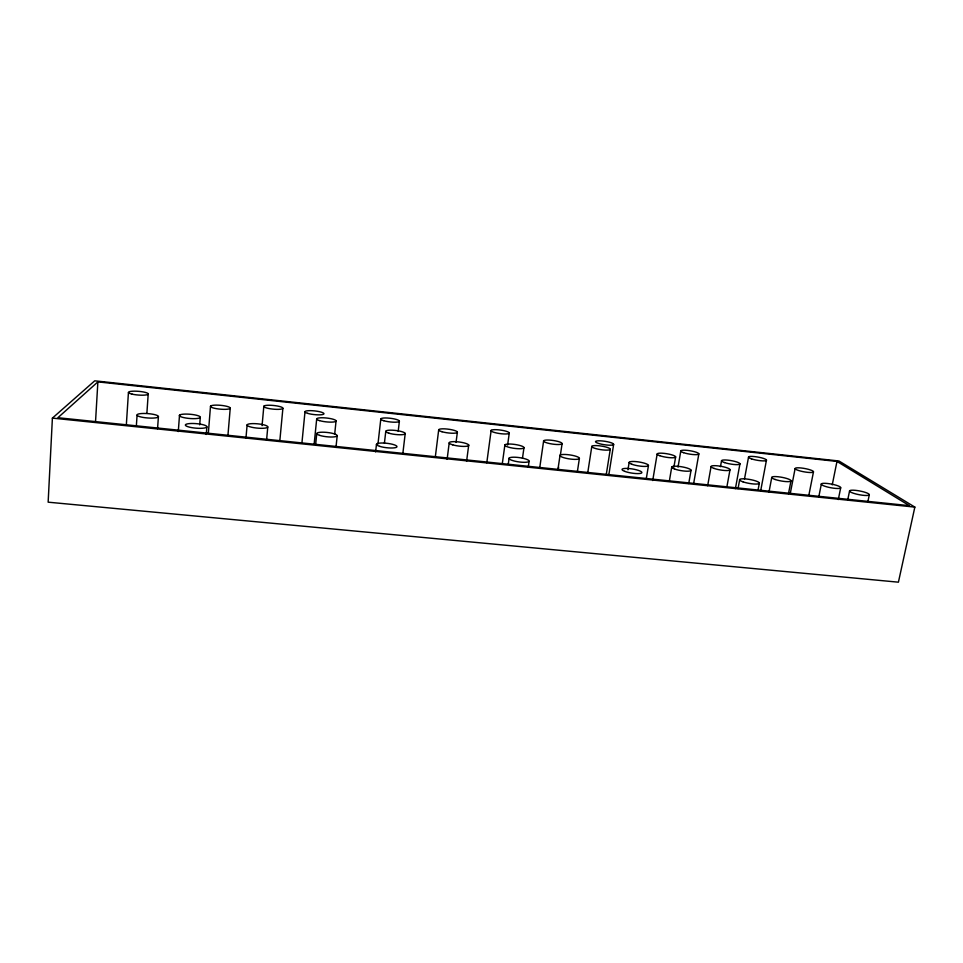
<?xml version="1.0" encoding="UTF-8"?>
<svg xmlns="http://www.w3.org/2000/svg" width="963" height="963" viewBox="0 0 963 963"><rect width="100%" height="100%" fill="white"/><g stroke="black" fill="none" stroke-linecap="round" stroke-linejoin="round"><path stroke-width="1.44" d="M52.399 418.111L48.15 502.18L898.419 582.182L914.85 507.104L838.917 460.976L94.735 380.818L52.399 418.111L914.85 507.104M95.518 421.963L97.877 381.878L836.979 461.421L909.385 505.659L57.9 417.713L97.877 381.878M126.309 425.345L128.428 392.591M136.373 425.61L137.071 415.234M146.906 412.971L148.218 393.735M157.559 428.704L158.389 416.883A10.774 2.179 4.4 0 0 143.728 413.464A10.774 2.179 4.4 0 0 141.14 417.027A10.774 2.179 4.4 0 0 158.389 416.883M178.287 431.568L179.503 415.27M199.702 424.839L200.28 417.448A10.497 2.119 4.8 0 0 185.666 414.078A10.497 2.119 4.8 0 0 183.692 417.593A10.497 2.119 4.8 0 0 200.28 417.448M206.263 434.457L206.864 426.994A10.81 2.263 4.8 0 0 191.757 423.479A10.81 2.263 4.8 0 0 189.807 427.235A10.81 2.263 4.8 0 0 206.864 426.994M208.345 433.145L210.512 406.169M227.954 435.18L230.229 408.264A9.943 1.938 5.2 0 0 216.181 405.11A9.943 1.938 5.2 0 0 214.689 408.324A9.943 1.938 5.2 0 0 230.229 408.264M245.95 438.201L247.118 424.876M262.068 425.634L263.826 406.278M266.558 440.332L267.774 427.03A10.4 2.155 5.4 0 0 252.8 423.612A10.4 2.155 5.4 0 0 251.752 427.259A10.4 2.155 5.4 0 0 267.774 427.03M279.812 440.994L282.893 408.312A9.594 1.842 5.7 0 0 268.978 405.242A9.594 1.842 5.7 0 0 268.196 408.372A9.594 1.842 5.7 0 0 282.893 408.312M301.925 442.944L305.006 411.731M314.143 444.172L316.695 418.905M315.72 443.847L316.755 433.519M334.667 434.301L336.063 420.963M335.967 447.434L337.206 435.661M375.618 451.864L376.461 444.425M377.965 444.027L380.794 419.074M384.418 443.185L385.766 431.424M398.201 431.316L399.404 421.06M402.787 454.018L405.218 433.47M435.348 456.703L438.671 430.016M447.121 459.303L449.191 442.98M456.053 442.366L457.389 432.014M466.586 461.313L468.716 445.026M486.784 462.806L491.154 430.377M502.253 464.106L504.901 444.846M507.621 445.05L509.246 433.242A9.221 1.782 7.8 0 0 496.715 429.703A9.221 1.782 7.8 0 0 494.609 432.519A9.221 1.782 7.8 0 0 509.246 433.242M508.283 464.082L509.114 458.135M522.476 458.28L523.944 447.891A9.69 1.974 7.9 0 0 510.655 444.051A9.69 1.974 7.9 0 0 508.633 447.205A9.69 1.974 7.9 0 0 523.944 447.891M528.254 467.199L529.084 461.349A10.16 2.167 8 0 0 515.109 457.22A10.16 2.167 8 0 0 513.074 460.699A10.16 2.167 8 0 0 529.084 461.349M539.834 467.091L543.638 440.813M557.854 470.016L560.021 455.355M558.167 470.052L558.6 467.127M560.334 455.439L562.079 443.738A9.353 1.83 8.2 0 0 548.97 440.067A9.353 1.83 8.2 0 0 547.502 443.052A9.353 1.83 8.2 0 0 562.079 443.738M577.379 471.665L579.389 458.46A9.823 2.01 8.5 0 0 565.51 454.488A9.823 2.01 8.5 0 0 564.21 457.822A9.823 2.01 8.5 0 0 579.389 458.46M587.695 473.086L591.812 446.375M606.269 474.554L610.265 449.312A9.341 1.818 8.7 0 0 596.843 445.604A9.341 1.818 8.7 0 0 595.989 448.65A9.341 1.818 8.7 0 0 610.265 449.312M608.797 475L613.648 444.425A9.149 1.733 8.7 0 0 600.491 440.837A9.149 1.733 8.7 0 0 599.684 443.762A9.149 1.733 8.7 0 0 613.648 444.425M627.96 469.788L629.152 462.384M646.269 478.816L648.472 465.478M652.721 480.537L657.163 453.994M669.466 480.417L671.717 467.151M673.871 467.26L675.641 456.919M678.024 467.151L680.793 450.985M688.738 483.522L691.049 470.233M693.697 483.27L698.849 453.838M707.661 485.713L711.067 466.586M720.468 466.682L721.516 460.832M726.812 487.278L730.026 469.607M735.407 488.626L739.969 463.745M738.043 488.614L739.644 479.851M744.495 478.984L748.516 457.22M757.989 490.311L759.362 483.005M760.722 490.552L766.476 460.049M768.98 492.105L771.736 477.564M788.48 493.73L791.02 480.633M790.31 493.297L795.089 468.692M808.848 495.259L813.446 472.039A9.401 1.697 10.3 0 0 801.011 467.97A9.401 1.697 10.3 0 0 798.471 470.462A9.401 1.697 10.3 0 0 813.446 472.039M818.779 496.908L821.379 483.871M832.237 484.883L836.979 461.421M838.304 499.568L840.675 487.916A9.919 1.854 10.7 0 0 827.361 483.486A9.919 1.854 10.7 0 0 825.026 486.303A9.919 1.854 10.7 0 0 840.675 487.916M847.801 499.544L849.607 490.757M867.747 502.253L869.288 494.898A10.099 1.89 10.9 0 0 855.529 490.348A10.099 1.89 10.9 0 0 853.507 493.273A10.099 1.89 10.9 0 0 869.288 494.898M674.618 469.029A9.786 1.95 9.5 0 0 690.736 470.702A9.786 1.95 9.5 0 0 678.795 466.393A9.786 1.95 9.5 0 0 674.618 469.029M452.73 444.846A9.883 2.046 7.4 0 0 468.632 445.556A9.883 2.046 7.4 0 0 455.523 441.668A9.883 2.046 7.4 0 0 452.73 444.846M319.487 420.602A9.738 1.938 6.1 0 0 335.714 421.433A9.738 1.938 6.1 0 0 323.929 417.81A9.738 1.938 6.1 0 0 319.487 420.602M775.155 479.478A9.823 1.866 10.3 0 0 790.9 481.115A9.823 1.866 10.3 0 0 778.092 476.757A9.823 1.866 10.3 0 0 775.155 479.478M388.944 433.206A9.799 1.998 6.8 0 0 405.002 433.976A9.799 1.998 6.8 0 0 392.531 430.208A9.799 1.998 6.8 0 0 388.944 433.206M724.537 462.577A9.365 1.745 9.8 0 0 739.765 464.178A9.365 1.745 9.8 0 0 727.944 460.158A9.365 1.745 9.8 0 0 724.537 462.577M659.848 455.716A9.353 1.782 9.2 0 0 675.316 457.341A9.353 1.782 9.2 0 0 664.037 453.356A9.353 1.782 9.2 0 0 659.848 455.716M442.005 431.737A9.461 1.878 7.3 0 0 457.281 432.483A9.461 1.878 7.3 0 0 444.822 428.86A9.461 1.878 7.3 0 0 442.005 431.737M319.716 435.396A10.28 2.167 6.1 0 0 336.833 436.179A10.28 2.167 6.1 0 0 324.387 432.243A10.28 2.167 6.1 0 0 319.716 435.396M751.585 458.906A9.124 1.637 9.9 0 0 766.319 460.458A9.124 1.637 9.9 0 0 754.595 456.582A9.124 1.637 9.9 0 0 751.585 458.906M742.979 481.837A10.015 1.974 10.1 0 0 759.181 483.498A10.015 1.974 10.1 0 0 746.373 478.996A10.015 1.974 10.1 0 0 742.979 481.837M383.804 420.723A9.365 1.83 6.8 0 0 399.188 421.517A9.365 1.83 6.8 0 0 387.307 418.014A9.365 1.83 6.8 0 0 383.804 420.723M132.148 394.156A9.979 1.866 4.6 0 0 148.182 394.216A9.979 1.866 4.6 0 0 134.676 391.159A9.979 1.866 4.6 0 0 132.148 394.156M624.722 471.352A10.075 2.095 9.1 0 0 641.49 473.074A10.075 2.095 9.1 0 0 629.658 468.596A10.075 2.095 9.1 0 0 624.722 471.352M379.759 446.375A10.328 2.215 6.6 0 0 396.732 447.109A10.328 2.215 6.6 0 0 383.659 443.04A10.328 2.215 6.6 0 0 379.759 446.375M307.666 413.356A9.546 1.854 6.1 0 0 323.616 414.198A9.546 1.854 6.1 0 0 312.181 410.707A9.546 1.854 6.1 0 0 307.666 413.356M714.101 468.427A9.618 1.854 9.8 0 0 729.798 470.052A9.618 1.854 9.8 0 0 717.736 465.851A9.618 1.854 9.8 0 0 714.101 468.427M631.812 464.25A9.786 1.974 9.1 0 0 648.087 465.923A9.786 1.974 9.1 0 0 636.543 461.662A9.786 1.974 9.1 0 0 631.812 464.25M683.537 452.658A9.149 1.697 9.4 0 0 698.584 454.235A9.149 1.697 9.4 0 0 687.353 450.383A9.149 1.697 9.4 0 0 683.537 452.658"/></g></svg>
